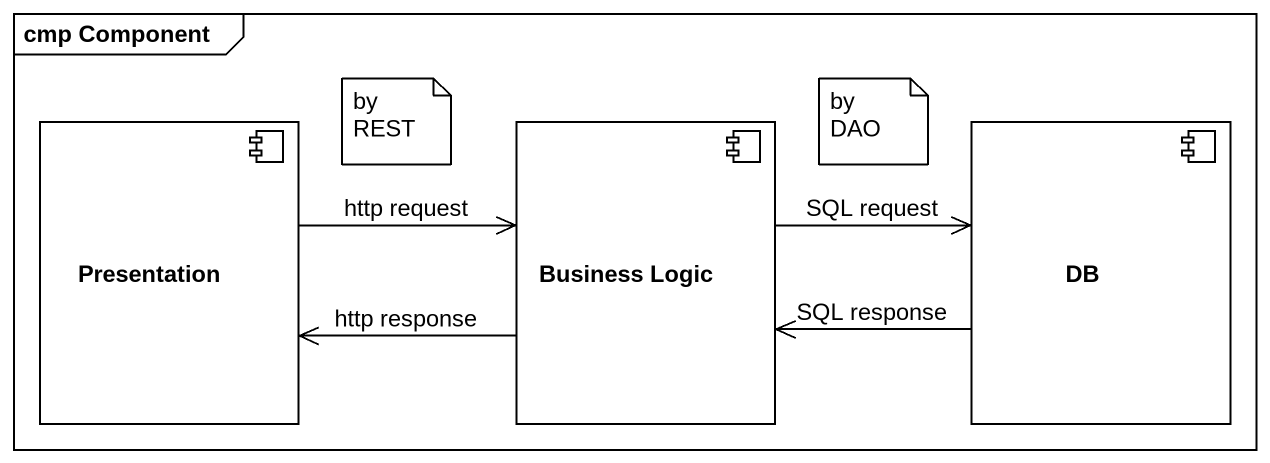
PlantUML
@startuml
mainframe cmp Component
component Presentation
component "Business Logic" as Business_Logic
component DB
Presentation -right-> Business_Logic : http request
Business_Logic -left-> Presentation : http response
Business_Logic -right-> DB : SQL request
DB -left-> Business_Logic : SQL response
note as N1
  by REST
end note
note as N2
  by DAO
end note
@enduml
